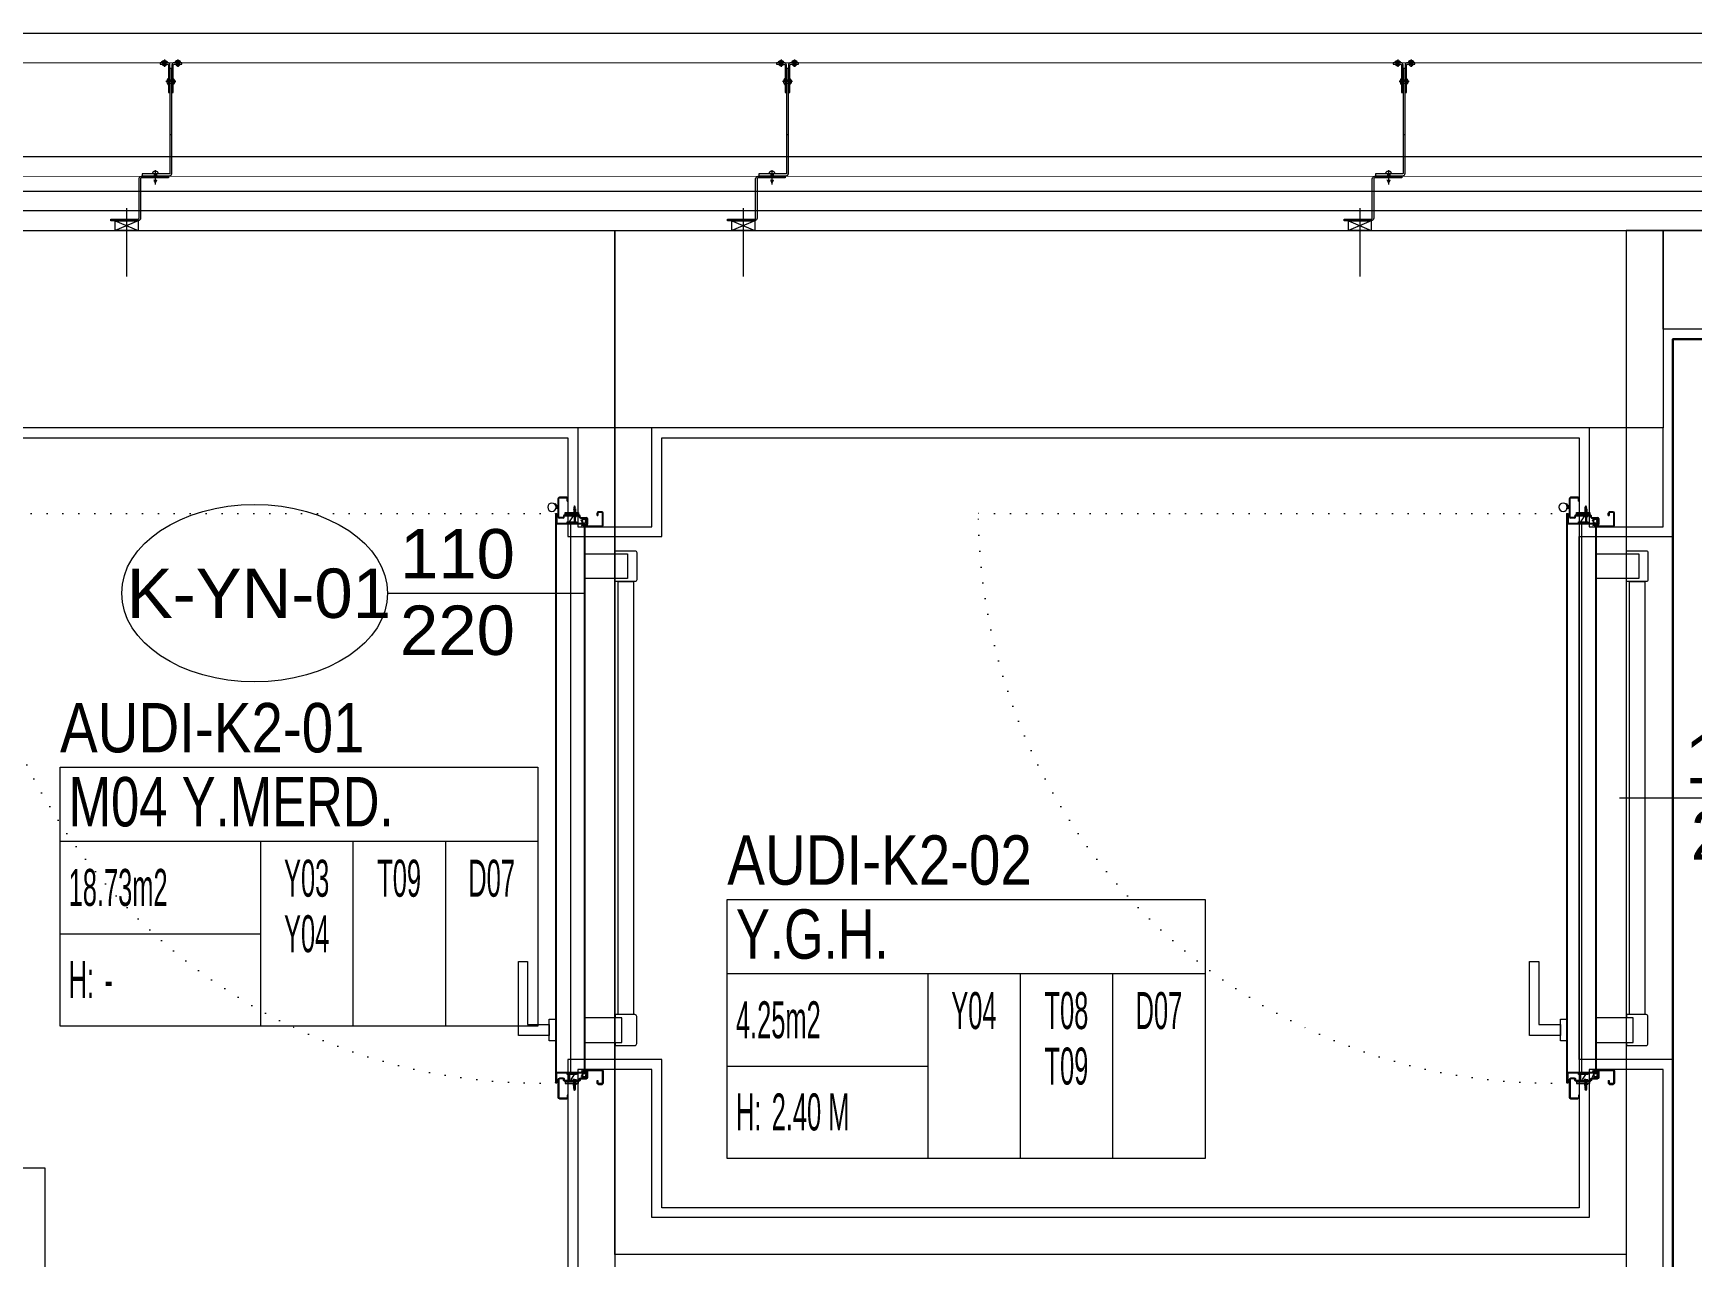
# Model space of a CAD drawing. Extents: x -1299 to 23780, y -3010 to 8106.
# Drawn here: x 13522.1 to 13858.3, y 2617.1 to 2865 of the extents above; entities that cross this region are included whole.
import ezdxf
from ezdxf.enums import TextEntityAlignment as Align

# ---------------------------------------------------------------- set-up
doc = ezdxf.new("R2010")
doc.units = 0
doc.header["$LTSCALE"] = 25
doc.header["$MEASUREMENT"] = 0
doc.linetypes.add('DOT2', pattern=[0.125, 0, -0.125])
doc.layers.get('0').update_dxf_attribs({"color": 9, "lineweight": 9})
for name, color, linetype, lineweight in [('00', 9, 'Continuous', 9), ('01', 9, 'Continuous', 9), ('06C', 9, 'Continuous', 9), ('06D', 9, 'Continuous', 9), ('10', 9, 'Continuous', 9), ('14', 9, 'Continuous', 9), ('20', 9, 'DOT2', 9), ('21', 9, 'Continuous', 9), ('22', 8, 'Continuous', 9), ('33', 9, 'BATTING', 9), ('35', 9, 'Continuous', 9), ('40B', 9, 'Continuous', 9), ('E-MESH TAVAN', 1, 'Continuous', 30)]:
    doc.layers.add(name, color=color, linetype=linetype, lineweight=lineweight)
doc.styles.add('Arial', font='arial.ttf', dxfattribs={"height": 2.5})
doc.styles.add('MuuM_TEXT-STANDART', font='ARIALN.TTF')
doc.linetypes.add('BATTING', pattern='A,0.0001,-0.1,[134,ltypeshp.shx,S=0.1,R=0,X=-0.1,Y=0],-0.2,[134,ltypeshp.shx,S=0.1,R=180,X=0.1,Y=0],-0.1', length=0.4001)

# ---------------------------------------------------------------- blocks, each defined once
blk = doc.blocks.new('0_doorno')
blk.add_lwpolyline([(4.5, 0), (12.5, 0)])
blk.add_ellipse((-0.891, 0), major_axis=(-5.391, 0), ratio=0.666667)
at = {"style": 'Arial'}
blk.add_attdef('YUKSEKLIK', text='', height=2, dxfattribs=at).set_placement((5, 12.3), align=Align.TOP_LEFT)
blk.add_attdef('KAPINO', text='', height=2, dxfattribs=at).set_placement((0, 0), align=Align.MIDDLE)
blk.add_attdef('GENISLIK', text='', height=2, dxfattribs=at).set_placement((5, -3.789), align=Align.BOTTOM_LEFT)
blk = doc.blocks.new('KAPI KODLARI 2. KAT')
at = {"layer": '22'}
ref = blk.add_blockref('0_doorno', (13571.44, 2751.52), dxfattribs=dict(at, xscale=5, yscale=5, zscale=5))
ref.add_attrib('KAPINO', 'K-YN-01', dxfattribs={"layer": '0', "height": 10, "style": 'Arial'}).set_placement((13567.85, 2751.52), align=Align.MIDDLE)
ref.add_attrib('GENISLIK', '110', dxfattribs={"layer": '0', "height": 10, "style": 'Arial'}).set_placement((13596.44, 2751.52), align=Align.BOTTOM_LEFT)
ref.add_attrib('YUKSEKLIK', '220', dxfattribs={"layer": '0', "height": 10, "style": 'Arial'}).set_placement((13596.44, 2749.02), align=Align.TOP_LEFT)
ref = blk.add_blockref('0_doorno', (13906.14, 2710), dxfattribs=dict(at, xscale=-5, yscale=5, zscale=5))
ref.add_attrib('KAPINO', 'K-YN-01', dxfattribs={"layer": '0', "height": 10, "style": 'Arial'}).set_placement((13909.72, 2710), align=Align.MIDDLE)
ref.add_attrib('GENISLIK', '110', dxfattribs={"layer": '0', "height": 10, "style": 'Arial'}).set_placement((13856.97, 2710), align=Align.BOTTOM_LEFT)
ref.add_attrib('YUKSEKLIK', '220', dxfattribs={"layer": '0', "height": 10, "style": 'Arial'}).set_placement((13858.09, 2707.5), align=Align.TOP_LEFT)
blk = doc.blocks.new('0_roomno2-flat-2')
at = {"layer": '21'}
blk.add_lwpolyline([(96.88, -52.5), (0, -52.5), (0, 0), (96.88, 0)], close=True, dxfattribs=at)
for points in [[(0, -15), (96.88, -15)], [(40.62, -15), (40.62, -52.5)], [(59.38, -15), (59.38, -52.5)], [(78.12, -15), (78.12, -52.5)], [(0, -33.75), (40.62, -33.75)]]:
    blk.add_lwpolyline(points, dxfattribs=at)
at = {"layer": '21', "style": 'MuuM_TEXT-STANDART', "width": 0.6}
blk.add_text('H:', height=7.5, dxfattribs=at).set_placement((1.75, -43.04), align=Align.MIDDLE_LEFT)
at = {"layer": '21', "style": 'Arial'}
blk.add_attdef('ODANO', (0, 5.85), '', height=10, dxfattribs=at)
blk.add_attdef('MEKANADI', text='', height=10, dxfattribs=at).set_placement((1.75, -15), align=Align.BOTTOM_LEFT)
at = {"layer": '21', "style": 'MuuM_TEXT-STANDART', "width": 0.6}
for tag, p in [('YER01', (50, -22.5)), ('TAVAN01', (68.75, -22.5)), ('DUVAR01', (87.5, -22.5)), ('YER02', (50, -33.75)), ('TAVAN02', (68.75, -33.75)), ('DUVAR02', (87.5, -33.75)), ('YER03', (50, -45)), ('TAVAN03', (68.75, -45)), ('DUVAR03', (87.5, -45))]:
    blk.add_attdef(tag, text='', height=7.5, dxfattribs=at).set_placement(p, align=Align.MIDDLE_CENTER)
for tag, p in [('M2', (1.75, -24.38)), ('TEMIZTAVANYUKSEKLIGI', (9, -43.04))]:
    blk.add_attdef(tag, text='', height=7.5, dxfattribs=at).set_placement(p, align=Align.MIDDLE_LEFT)
blk = doc.blocks.new('p- alum kaplama profil')
at = {"lineweight": 13}
blk.add_lwpolyline([(7.12, 12.59), (7.12, 26.49)], dxfattribs=at)
at = {"lineweight": 5}
blk.add_lwpolyline([(9.44, 15.16), (4.79, 15.16), (4.79, 17.16), (9.44, 17.16)], close=True, dxfattribs=at)
for points in [[(4.79, 15.16), (9.44, 17.16)], [(9.44, 15.16), (4.79, 17.16)]]:
    blk.add_lwpolyline(points, dxfattribs=at)
at = {"lineweight": 18}
blk.add_lwpolyline([(4.09, 6.16), (-1.41, 6.16), (-1.41, 6.46), (4.09, 6.46, 0.414214), (4.29, 6.66), (4.29, 14.66, -0.414214), (4.79, 15.16), (10.29, 15.16), (10.29, 14.86), (4.79, 14.86, 0.414214), (4.59, 14.66), (4.59, 6.66, -0.414214)], format="xyb", close=True, dxfattribs=at)
blk.add_lwpolyline([(-2.06, 5.56), (-2.06, -2.34), (-2.06, -15.69), (-1.66, -15.69), (-1.66, -2.34), (-1.66, 5.56), (-1.66, 5.56), (-1.66, 5.57), (-1.66, 5.57), (-1.66, 5.58), (-1.66, 5.58), (-1.65, 5.59), (-1.65, 5.59), (-1.65, 5.59), (-1.65, 5.6), (-1.65, 5.6), (-1.64, 5.61), (-1.64, 5.61), (-1.64, 5.62), (-1.64, 5.62), (-1.63, 5.62), (-1.63, 5.63), (-1.63, 5.63), (-1.62, 5.63), (-1.62, 5.64), (-1.61, 5.64), (-1.61, 5.64), (-1.61, 5.64), (-1.6, 5.65), (-1.6, 5.65), (-1.59, 5.65), (-1.59, 5.65), (-1.58, 5.65), (-1.58, 5.65), (-1.57, 5.66), (-1.57, 5.66), (-1.56, 5.66), (-1.56, 5.66), (3.94, 5.66), (3.94, 6.06), (-1.56, 6.06), (-1.58, 6.06), (-1.61, 6.05), (-1.63, 6.05), (-1.66, 6.05), (-1.68, 6.04), (-1.7, 6.03), (-1.73, 6.03), (-1.75, 6.02), (-1.77, 6.01), (-1.79, 6), (-1.82, 5.99), (-1.84, 5.97), (-1.86, 5.96), (-1.88, 5.94), (-1.89, 5.93), (-1.91, 5.91), (-1.93, 5.89), (-1.95, 5.87), (-1.96, 5.85), (-1.97, 5.83), (-1.99, 5.81), (-2, 5.79), (-2.01, 5.77), (-2.02, 5.75), (-2.03, 5.72), (-2.04, 5.7), (-2.04, 5.68), (-2.05, 5.65), (-2.05, 5.63), (-2.06, 5.61), (-2.06, 5.58)], close=True)
blk.add_lwpolyline([(-1.66, -2.34), (-2.06, -2.34)])
for points in [[(-2.36, -10.84), (-2.36, -16.39), (-2.36, -16.39, -0.414214), (-2.51, -16.54), (-2.51, -16.54), (-4.06, -16.54), (-4.06, -16.84), (-2.51, -16.84), (-2.51, -16.84, 0.414214), (-2.06, -16.39), (-2.06, -10.84)], [(-1.36, -10.84), (-1.66, -10.84), (-1.66, -16.39, 0.414214), (-1.21, -16.84), (-1.21, -16.84), (0.34, -16.84), (0.34, -16.54), (-1.21, -16.54), (-1.21, -16.54, -0.414214), (-1.36, -16.39), (-1.36, -16.39)]]:
    blk.add_lwpolyline(points, format="xyb", close=True)
for points in [[(1.61, 6.87, -10), (0.98, 6.96, -10)], [(1.56, 7.05, -10), (1.02, 7.13, -10)], [(1.05, 6.91, -10), (1.29, 7.56, -10)], [(1.29, 4.93, -10), (1.29, 7.8, -10)], [(1.53, 6.82, -10), (1.29, 7.56, -10)], [(0.67, 5.66, -10), (1.91, 5.66, -10)], [(0.67, 5.66, -10), (0.67, 5.64, -10), (0.67, 5.62, -10), (0.67, 5.6, -10), (0.68, 5.58, -10), (0.68, 5.56, -10), (0.69, 5.54, -10), (0.69, 5.52, -10), (0.7, 5.5, -10), (0.7, 5.48, -10), (0.71, 5.46, -10), (0.72, 5.45, -10), (0.73, 5.43, -10), (0.74, 5.41, -10), (0.75, 5.4, -10), (0.76, 5.38, -10), (0.77, 5.36, -10), (0.79, 5.35, -10), (0.8, 5.33, -10), (0.81, 5.32, -10), (0.83, 5.31, -10), (0.84, 5.29, -10), (0.86, 5.28, -10), (0.87, 5.27, -10), (0.89, 5.26, -10), (0.91, 5.25, -10), (0.92, 5.24, -10), (0.94, 5.23, -10), (0.96, 5.22, -10), (0.98, 5.21, -10), (1, 5.21, -10), (1.02, 5.2, -10), (1.03, 5.2, -10)], [(0.96, 5.66, -10), (0.97, 5.66, -10), (0.97, 5.66, -10), (0.97, 5.66, -10), (0.98, 5.66, -10), (0.98, 5.66, -10), (0.99, 5.66, -10), (0.99, 5.66, -10), (1, 5.66, -10), (1, 5.67, -10), (1, 5.67, -10), (1.01, 5.67, -10), (1.01, 5.67, -10), (1.01, 5.67, -10), (1.02, 5.68, -10), (1.02, 5.68, -10), (1.02, 5.68, -10), (1.03, 5.69, -10), (1.03, 5.69, -10), (1.03, 5.69, -10), (1.04, 5.7, -10), (1.04, 5.7, -10), (1.04, 5.7, -10), (1.04, 5.71, -10), (1.04, 5.71, -10), (1.05, 5.72, -10), (1.05, 5.72, -10), (1.05, 5.72, -10), (1.05, 5.73, -10), (1.05, 5.73, -10), (1.05, 5.74, -10), (1.05, 5.74, -10), (1.05, 5.75, -10)], [(1.33, 5.85, -10), (0.98, 5.88, -10)], [(1.03, 5.2, -10), (1.04, 5.2, -10), (1.05, 5.19, -10), (1.05, 5.19, -10), (1.06, 5.19, -10), (1.06, 5.19, -10), (1.07, 5.19, -10), (1.07, 5.19, -10), (1.08, 5.19, -10), (1.08, 5.19, -10), (1.09, 5.19, -10), (1.09, 5.18, -10), (1.1, 5.18, -10), (1.1, 5.18, -10), (1.11, 5.18, -10), (1.11, 5.18, -10), (1.12, 5.18, -10), (1.12, 5.18, -10), (1.13, 5.18, -10), (1.13, 5.18, -10), (1.14, 5.18, -10), (1.15, 5.18, -10), (1.15, 5.18, -10), (1.16, 5.17, -10), (1.16, 5.17, -10), (1.17, 5.17, -10), (1.17, 5.17, -10), (1.18, 5.17, -10), (1.18, 5.17, -10), (1.19, 5.17, -10), (1.19, 5.17, -10), (1.2, 5.17, -10), (1.2, 5.17, -10)], [(1.05, 5.83, -10), (1.05, 6.01, -10)], [(1.05, 5.75, -10), (1.05, 5.83, -10)], [(1.2, 5.17, -10), (1.2, 5.2, -10)], [(1.38, 5.2, -10), (1.2, 5.2, -10)], [(1.29, 6.16, -10), (1.29, 6.26, -10)], [(1.38, 5.17, -10), (1.38, 5.2, -10)], [(1.38, 5.17, -10), (1.38, 5.17, -10), (1.39, 5.17, -10), (1.39, 5.17, -10), (1.4, 5.17, -10), (1.41, 5.17, -10), (1.41, 5.17, -10), (1.42, 5.17, -10), (1.42, 5.17, -10), (1.43, 5.17, -10), (1.43, 5.18, -10), (1.44, 5.18, -10), (1.44, 5.18, -10), (1.45, 5.18, -10), (1.45, 5.18, -10), (1.46, 5.18, -10), (1.46, 5.18, -10), (1.47, 5.18, -10), (1.47, 5.18, -10), (1.48, 5.18, -10), (1.48, 5.18, -10), (1.49, 5.18, -10), (1.5, 5.19, -10), (1.5, 5.19, -10), (1.51, 5.19, -10), (1.51, 5.19, -10), (1.52, 5.19, -10), (1.52, 5.19, -10), (1.53, 5.19, -10), (1.53, 5.19, -10), (1.54, 5.19, -10), (1.54, 5.2, -10), (1.55, 5.2, -10)], [(1.53, 5.75, -10), (1.53, 5.92, -10)], [(1.53, 5.75, -10), (1.53, 5.74, -10), (1.53, 5.74, -10), (1.53, 5.73, -10), (1.53, 5.73, -10), (1.53, 5.72, -10), (1.54, 5.72, -10), (1.54, 5.72, -10), (1.54, 5.71, -10), (1.54, 5.71, -10), (1.54, 5.7, -10), (1.54, 5.7, -10), (1.55, 5.7, -10), (1.55, 5.69, -10), (1.55, 5.69, -10), (1.55, 5.69, -10), (1.56, 5.68, -10), (1.56, 5.68, -10), (1.56, 5.68, -10), (1.57, 5.67, -10), (1.57, 5.67, -10), (1.58, 5.67, -10), (1.58, 5.67, -10), (1.58, 5.67, -10), (1.59, 5.66, -10), (1.59, 5.66, -10), (1.6, 5.66, -10), (1.6, 5.66, -10), (1.6, 5.66, -10), (1.61, 5.66, -10), (1.61, 5.66, -10), (1.62, 5.66, -10), (1.62, 5.66, -10)], [(1.55, 5.2, -10), (1.57, 5.2, -10), (1.59, 5.21, -10), (1.6, 5.21, -10), (1.62, 5.22, -10), (1.64, 5.23, -10), (1.66, 5.24, -10), (1.68, 5.25, -10), (1.69, 5.26, -10), (1.71, 5.27, -10), (1.73, 5.28, -10), (1.74, 5.29, -10), (1.76, 5.31, -10), (1.77, 5.32, -10), (1.78, 5.33, -10), (1.8, 5.35, -10), (1.81, 5.36, -10), (1.82, 5.38, -10), (1.83, 5.4, -10), (1.84, 5.41, -10), (1.85, 5.43, -10), (1.86, 5.45, -10), (1.87, 5.46, -10), (1.88, 5.48, -10), (1.89, 5.5, -10), (1.89, 5.52, -10), (1.9, 5.54, -10), (1.9, 5.56, -10), (1.9, 5.58, -10), (1.91, 5.6, -10), (1.91, 5.62, -10), (1.91, 5.64, -10), (1.91, 5.66, -10)], [(-2.86, -13.04, 0), (-0.86, -13.04, 0)], [(-2.36, -12.52, 0), (-2.4, -12.53, 0), (-2.43, -12.56, 0), (-2.47, -12.58, 0), (-2.5, -12.6, 0), (-2.53, -12.63, 0), (-2.56, -12.66, 0), (-2.59, -12.69, 0), (-2.61, -12.73, 0), (-2.63, -12.76, 0), (-2.65, -12.8, 0), (-2.67, -12.84, 0), (-2.68, -12.88, 0), (-2.69, -12.92, 0), (-2.7, -12.96, 0), (-2.71, -13, 0), (-2.71, -13.04, 0), (-2.71, -13.08, 0), (-2.7, -13.13, 0), (-2.69, -13.17, 0), (-2.68, -13.21, 0), (-2.67, -13.25, 0), (-2.65, -13.28, 0), (-2.63, -13.32, 0), (-2.61, -13.36, 0), (-2.59, -13.39, 0), (-2.56, -13.42, 0), (-2.53, -13.45, 0), (-2.5, -13.48, 0), (-2.47, -13.51, 0), (-2.43, -13.53, 0), (-2.4, -13.55, 0), (-2.36, -13.57, 0)], [(-2.36, -13.04, 0), (-2.36, -12.52, 0)], [(-2.36, -13.04, 0), (-2.36, -12.73, 0)], [(-2.36, -12.73, 0), (-2.36, -13.04, 0)], [(-1.36, -12.73, 0), (-2.36, -12.73, 0)], [(-2.36, -13.04, 0), (-2.36, -13.36, 0)], [(-2.36, -13.04, 0), (-2.36, -13.57, 0)], [(-2.36, -13.36, 0), (-2.36, -13.04, 0)], [(-1.36, -13.36, 0), (-2.36, -13.36, 0)], [(-1.36, -13.04, 0), (-1.36, -12.37, 0)], [(-1.36, -13.72, 0), (-1.32, -13.68, 0), (-1.29, -13.65, 0), (-1.26, -13.61, 0), (-1.23, -13.58, 0), (-1.2, -13.54, 0), (-1.18, -13.5, 0), (-1.16, -13.45, 0), (-1.14, -13.41, 0), (-1.12, -13.37, 0), (-1.1, -13.32, 0), (-1.09, -13.28, 0), (-1.08, -13.23, 0), (-1.07, -13.18, 0), (-1.06, -13.14, 0), (-1.06, -13.09, 0), (-1.06, -13.04, 0), (-1.06, -12.99, 0), (-1.06, -12.95, 0), (-1.07, -12.9, 0), (-1.08, -12.85, 0), (-1.09, -12.81, 0), (-1.1, -12.76, 0), (-1.12, -12.72, 0), (-1.14, -12.67, 0), (-1.16, -12.63, 0), (-1.18, -12.59, 0), (-1.2, -12.55, 0), (-1.23, -12.51, 0), (-1.26, -12.47, 0), (-1.29, -12.43, 0), (-1.32, -12.4, 0), (-1.36, -12.37, 0)], [(-1.36, -13.04, 0), (-1.36, -13.72, 0)], [(-2.85, -16.54, 0), (-2.86, -16.51, 0), (-2.87, -16.47, 0), (-2.89, -16.44, 0), (-2.91, -16.41, 0), (-2.93, -16.38, 0), (-2.96, -16.35, 0), (-2.98, -16.33, 0), (-3.01, -16.31, 0), (-3.04, -16.29, 0), (-3.07, -16.27, 0), (-3.11, -16.25, 0), (-3.14, -16.24, 0), (-3.18, -16.23, 0), (-3.21, -16.22, 0), (-3.25, -16.22, 0), (-3.29, -16.22, 0), (-3.32, -16.22, 0), (-3.36, -16.22, 0), (-3.39, -16.23, 0), (-3.43, -16.24, 0), (-3.46, -16.25, 0), (-3.5, -16.27, 0), (-3.53, -16.29, 0), (-3.56, -16.31, 0), (-3.59, -16.33, 0), (-3.61, -16.35, 0), (-3.64, -16.38, 0), (-3.66, -16.41, 0), (-3.68, -16.44, 0), (-3.7, -16.47, 0), (-3.71, -16.51, 0), (-3.73, -16.54, 0)], [(-3.29, -16.54, 0), (-3.73, -16.54, 0)], [(-3.29, -16.54, 0), (-3.55, -16.54, 0)], [(-3.55, -16.54, 0), (-3.29, -16.54, 0)], [(-3.55, -17.04, 0), (-3.55, -16.54, 0)], [(-3.29, -17.54, 0), (-3.29, -16.04, 0)], [(-3.29, -16.54, 0), (-2.85, -16.54, 0)], [(-3.29, -16.54, 0), (-3.03, -16.54, 0)], [(-3.03, -16.54, 0), (-3.29, -16.54, 0)], [(-3.03, -17.04, 0), (-3.03, -16.54, 0)], [(-1, -16.54, 0), (-0.98, -16.51, 0), (-0.97, -16.47, 0), (-0.95, -16.44, 0), (-0.93, -16.41, 0), (-0.91, -16.38, 0), (-0.88, -16.35, 0), (-0.86, -16.33, 0), (-0.83, -16.31, 0), (-0.8, -16.29, 0), (-0.77, -16.27, 0), (-0.73, -16.25, 0), (-0.7, -16.24, 0), (-0.66, -16.23, 0), (-0.63, -16.22, 0), (-0.59, -16.22, 0), (-0.56, -16.22, 0), (-0.52, -16.22, 0), (-0.48, -16.22, 0), (-0.45, -16.23, 0), (-0.41, -16.24, 0), (-0.38, -16.25, 0), (-0.34, -16.27, 0), (-0.31, -16.29, 0), (-0.28, -16.31, 0), (-0.25, -16.33, 0), (-0.23, -16.35, 0), (-0.2, -16.38, 0), (-0.18, -16.41, 0), (-0.16, -16.44, 0), (-0.14, -16.47, 0), (-0.13, -16.51, 0), (-0.12, -16.54, 0)], [(-0.56, -16.54, 0), (-1, -16.54, 0)], [(-0.56, -16.54, 0), (-0.82, -16.54, 0)], [(-0.82, -16.54, 0), (-0.56, -16.54, 0)], [(-0.82, -17.04, 0), (-0.82, -16.54, 0)], [(-0.56, -17.54, 0), (-0.56, -16.04, 0)], [(-0.56, -16.54, 0), (-0.3, -16.54, 0)], [(-0.56, -16.54, 0), (-0.12, -16.54, 0)], [(-0.3, -16.54, 0), (-0.56, -16.54, 0)], [(-0.3, -17.04, 0), (-0.3, -16.54, 0)], [(-3.84, -17.04, 0), (-3.81, -17.07, 0), (-3.78, -17.1, 0), (-3.75, -17.12, 0), (-3.72, -17.15, 0), (-3.69, -17.17, 0), (-3.66, -17.19, 0), (-3.62, -17.21, 0), (-3.59, -17.23, 0), (-3.55, -17.24, 0), (-3.52, -17.26, 0), (-3.48, -17.27, 0), (-3.44, -17.28, 0), (-3.4, -17.28, 0), (-3.36, -17.29, 0), (-3.32, -17.29, 0), (-3.29, -17.29, 0), (-3.25, -17.29, 0), (-3.21, -17.29, 0), (-3.17, -17.28, 0), (-3.13, -17.28, 0), (-3.09, -17.27, 0), (-3.06, -17.26, 0), (-3.02, -17.24, 0), (-2.98, -17.23, 0), (-2.95, -17.21, 0), (-2.91, -17.19, 0), (-2.88, -17.17, 0), (-2.85, -17.15, 0), (-2.82, -17.12, 0), (-2.79, -17.1, 0), (-2.76, -17.07, 0), (-2.73, -17.04, 0)], [(-3.29, -17.04, 0), (-3.84, -17.04, 0)], [(-3.29, -17.04, 0), (-2.73, -17.04, 0)], [(-0.56, -17.04, 0), (-1.11, -17.04, 0)], [(0, -17.04, 0), (-0.03, -17.07, 0), (-0.06, -17.1, 0), (-0.09, -17.12, 0), (-0.12, -17.15, 0), (-0.15, -17.17, 0), (-0.18, -17.19, 0), (-0.22, -17.21, 0), (-0.25, -17.23, 0), (-0.29, -17.24, 0), (-0.33, -17.26, 0), (-0.36, -17.27, 0), (-0.4, -17.28, 0), (-0.44, -17.28, 0), (-0.48, -17.29, 0), (-0.52, -17.29, 0), (-0.56, -17.29, 0), (-0.59, -17.29, 0), (-0.63, -17.29, 0), (-0.67, -17.28, 0), (-0.71, -17.28, 0), (-0.75, -17.27, 0), (-0.79, -17.26, 0), (-0.82, -17.24, 0), (-0.86, -17.23, 0), (-0.89, -17.21, 0), (-0.93, -17.19, 0), (-0.96, -17.17, 0), (-0.99, -17.15, 0), (-1.02, -17.12, 0), (-1.05, -17.1, 0), (-1.08, -17.07, 0), (-1.11, -17.04, 0)], [(-0.56, -17.04, 0), (0, -17.04, 0)]]:
    blk.add_polyline3d(points)
blk = doc.blocks.new('*U11')
at = {"ltscale": 15}
for p, q in [((-24.9, 0.9), (-25.7, 0)), ((-24.9, -0.9), (-25.7, 0)), ((-22.9, 1.5), (-24.9, 0.9)), ((-22.9, 1.5), (-22.9, -1.5)), ((-21.2, -2.7), (-18.1, 2.8)), ((-21, -2.7), (-17.9, 2.7)), ((-19.7, -2.7), (-16.6, 2.8)), ((-19.5, -2.7), (-16.4, 2.7)), ((-18.5, 1.5), (-18.3, 2)), ((-18.2, -2.7), (-15.1, 2.8)), ((-18, -2.7), (-14.9, 2.7)), ((-17, 1.5), (-16.8, 2)), ((-16.7, -2.7), (-13.6, 2.8)), ((-16.5, -2.7), (-13.4, 2.7)), ((-15.5, 1.5), (-15.3, 2)), ((-15.2, -2.7), (-12.1, 2.8)), ((-15, -2.7), (-11.9, 2.7)), ((-14, 1.5), (-13.8, 2)), ((-13.7, -2.7), (-10.6, 2.8)), ((-13.5, -2.7), (-10.4, 2.7)), ((-12.5, 1.5), (-12.3, 2)), ((-12.2, -2.7), (-9.1, 2.8)), ((-12, -2.7), (-8.9, 2.7)), ((-11, 1.5), (-10.8, 2)), ((-10.7, -2.7), (-7.6, 2.8)), ((-10.5, -2.7), (-7.4, 2.7)), ((-9.5, 1.5), (-9.3, 2)), ((-9.2, -2.7), (-6.1, 2.8)), ((-9, -2.7), (-5.9, 2.7)), ((-8, 1.5), (-7.8, 2)), ((-7.7, -2.7), (-4.6, 2.8)), ((-7.5, -2.7), (-4.4, 2.7)), ((-6.5, 1.5), (-6.3, 2)), ((-6.2, -2.7), (-3.1, 2.8)), ((-6, -2.7), (-2.9, 2.7)), ((-5, 1.5), (-4.8, 2)), ((-4.7, -2.7), (-1.6, 2.8)), ((-4.5, -2.7), (-1.4, 2.7)), ((-3.5, 1.5), (-3.3, 2)), ((-2, 1.5), (-1.8, 2)), ((-0.5, 4.2), (-1.5, 1.5)), ((0, 0.5), (-0.6, 0.5)), ((-24.9, -0.9), (-22.9, -1.5)), ((-8.6, -1.5), (-22.9, -1.5)), ((-21.2, -2.7), (-20.9, -1.5)), ((-20.3, -1.5), (-19.1, -1.5)), ((-19.7, -2.7), (-19.4, -1.5)), ((-18.8, -1.5), (-17.6, -1.5)), ((-18.2, -2.7), (-17.9, -1.5)), ((-17.3, -1.5), (-16.1, -1.5)), ((-16.7, -2.7), (-16.4, -1.5)), ((-15.8, -1.5), (-14.6, -1.5)), ((-15.2, -2.7), (-14.9, -1.5)), ((-14.3, -1.5), (-13.1, -1.5)), ((-13.7, -2.7), (-13.4, -1.5)), ((-12.8, -1.5), (-11.6, -1.5)), ((-12.2, -2.7), (-11.9, -1.5)), ((-11.3, -1.5), (-10.1, -1.5)), ((-10.7, -2.7), (-10.4, -1.5)), ((-9.8, -1.5), (-8.6, -1.5)), ((-9.2, -2.7), (-8.9, -1.5)), ((-8.3, -1.5), (-7.1, -1.5)), ((-7.7, -2.7), (-7.4, -1.5)), ((-6.8, -1.5), (-5.6, -1.5)), ((-6.2, -2.7), (-5.9, -1.5)), ((-5.3, -1.5), (-4.1, -1.5)), ((-4.7, -2.7), (-4.4, -1.5)), ((-3.8, -1.5), (-2.1, -1.5)), ((-0.5, -4.2), (-1.5, -1.5)), ((0, -0.5), (-0.6, -0.5))]:
    blk.add_line(p, q, dxfattribs=at)
for p, q in [((-6.9, 1.5), (-22.9, 1.5)), ((-17.4, 1.5), (-18.6, 1.5)), ((-15.9, 1.5), (-17.1, 1.5)), ((-14.4, 1.5), (-15.6, 1.5)), ((-12.9, 1.5), (-14.1, 1.5)), ((-11.4, 1.5), (-12.6, 1.5)), ((-9.9, 1.5), (-11.1, 1.5)), ((-8.4, 1.5), (-9.6, 1.5)), ((-6.9, 1.5), (-8.1, 1.5)), ((-5.4, 1.5), (-6.6, 1.5)), ((-3.9, 1.5), (-5.1, 1.5)), ((-2.4, 1.5), (-3.6, 1.5)), ((-1.5, 1.5), (-2.1, 1.5)), ((0, 0.5), (0, 4.1)), ((-1.5, -1.5), (-2.1, -1.5)), ((0, -0.5), (0, -4.1))]:
    blk.add_line(p, q)
for centre, radius, start, end in [((-26, 3.9), 3.92, 274.361, 322.1025), ((-26, -3.9), 3.92, 37.8975, 85.639), ((-18, 2.8), 0.0971, 330.3204, 150.3204), ((-16.5, 2.8), 0.0971, 330.3204, 150.3204), ((-15, 2.8), 0.0971, 330.3204, 150.3204), ((-13.5, 2.8), 0.0971, 330.3204, 150.3204), ((-12, 2.8), 0.0971, 330.3204, 150.3204), ((-10.5, 2.8), 0.0971, 330.3204, 150.3204), ((-9, 2.8), 0.0971, 330.3204, 150.3204), ((-7.5, 2.8), 0.0971, 330.3204, 150.3204), ((-6, 2.8), 0.0971, 330.3204, 150.3204), ((-4.5, 2.8), 0.0971, 330.3204, 150.3204), ((-3, 2.8), 0.0971, 330.3204, 150.3204), ((-1.5, 2.8), 0.0971, 330.3204, 150.3204), ((-0.6, 0), 0.486, 90, 270), ((-0.3, 4.1), 0.25, 0, 150.0864), ((-21.1, -2.7), 0.0971, 150.3204, 330.3204), ((-19.6, -2.7), 0.0971, 150.3204, 330.3204), ((-18.1, -2.7), 0.0971, 150.3204, 330.3204), ((-16.6, -2.7), 0.0971, 150.3204, 330.3204), ((-15.1, -2.7), 0.0971, 150.3204, 330.3204), ((-13.6, -2.7), 0.0971, 150.3204, 330.3204), ((-12.1, -2.7), 0.0971, 150.3204, 330.3204), ((-10.6, -2.7), 0.0971, 150.3204, 330.3204), ((-9.1, -2.7), 0.0971, 150.3204, 330.3204), ((-7.6, -2.7), 0.0971, 150.3204, 330.3204), ((-6.1, -2.7), 0.0971, 150.3204, 330.3204), ((-4.6, -2.7), 0.0971, 150.3204, 330.3204), ((-0.3, -4.1), 0.25, 209.9136, 0)]:
    blk.add_arc(centre, radius, start, end, dxfattribs=at)
blk = doc.blocks.new('conta')
at = {"ltscale": 10}
for p, q in [((-2649.88, 5344.46), (-2649.78, 5344.3)), ((-2649.87, 5345.53), (-2649.81, 5345.61)), ((-2649.78, 5344.3), (-2649.74, 5344.3)), ((-2649.72, 5345.4), (-2649.28, 5345.4)), ((-2649.25, 5345.41), (-2649.09, 5345.51)), ((-2648.97, 5344.05), (-2648.78, 5343.8)), ((-2648.87, 5344.09), (-2648.7, 5343.86)), ((-2648.83, 5344.87), (-2648.56, 5345.24)), ((-2648.77, 5345.12), (-2648.63, 5345.3)), ((-2648.71, 5343.79), (-2648.71, 5343.79)), ((-2648.56, 5345.31), (-2648.56, 5345.31))]:
    blk.add_line(p, q, dxfattribs=at)
for centre, radius, start, end in [((-2649.74, 5345.58), 0.0696, 22.2428, 159.258), ((-2653.03, 5345), 3.19, 350.4674, 8.9372), ((-2649.87, 5344.47), 0.02, 170.4674, 213.7451), ((-2649.83, 5345.5), 0.05, 140.6345, 188.9372), ((-2650.94, 5345.01), 1.24, 340.3382, 16.7772), ((-2649.74, 5344.58), 0.03, 160.3382, 273.2666), ((-2649.72, 5345.37), 0.03, 90, 196.7772), ((-2649.56, 5341.55), 3.01, 80.4362, 93.2666), ((-2649.28, 5345.45), 0.05, 270, 303.0062), ((-2649.22, 5344.14), 0.231, 353.9571, 81.9004), ((-2649.08, 5345.49), 0.03, 4.7972, 123.0062), ((-2649.06, 5344.54), 0.03, 260.4362, 338.7066), ((-2650.22, 5344.99), 1.27, 338.7066, 23.0418), ((-2648.89, 5344.11), 0.1, 173.9571, 217.2653), ((-2649.01, 5345.57), 0.05, 18.7951, 42.1429), ((-2651.17, 5344.83), 2.33, 7.5897, 18.7951), ((-2658.2, 5345.19), 9.36, 353.6857, 357.8537), ((-2648.79, 5344.15), 0.1, 173.6857, 217.2653), ((-2648.81, 5345.15), 0.05, 187.5897, 322.7347), ((-2648.79, 5344.84), 0.05, 142.7347, 180.2669), ((-2648.74, 5343.83), 0.05, 217.2653, 307.2653), ((-2648.74, 5343.83), 0.05, 307.2653, 37.2653), ((-2648.59, 5345.27), 0.05, 52.7347, 142.7347), ((-2648.59, 5345.27), 0.05, 322.7347, 52.7347)]:
    blk.add_arc(centre, radius, start, end, dxfattribs=at)
for points, knots in [([(-2648.98, 5345.6), (-2649, 5345.63), (-2649.09, 5345.71), (-2649.23, 5345.44), (-2649.32, 5345.74), (-2649.39, 5345.46), (-2649.51, 5345.75), (-2649.59, 5345.5), (-2649.65, 5345.57), (-2649.68, 5345.61)], [0.0086373, 0.0086373, 0.0086373, 0.0086373, 0.1097304, 0.3133405, 0.4430081, 0.5658764, 0.7165186, 0.8527974, 0.9648495, 0.9648495, 0.9648495, 0.9648495]), ([(-2649.74, 5344.31), (-2649.74, 5344.34), (-2649.7, 5344.52), (-2649.59, 5344.33), (-2649.34, 5344.36), (-2649.23, 5344.37), (-2649.18, 5344.37)], [0, 0, 0, 0, 0.1008757, 0.3841126, 0.5436166, 0.6906785, 0.6906785, 0.6906785, 0.6906785])]:
    blk.add_open_spline(points, degree=3, knots=knots, dxfattribs=at)
blk = doc.blocks.new('p-yn_sackasa')
at = {"layer": '10', "linetype": 'Continuous'}
for p, q in [((0, 6.16), (0, 6.9)), ((0.01, 6.9), (0.01, 6.15)), ((0.14, 6.9), (0.14, 6.16)), ((0.15, 6.9), (0.15, 6.16)), ((2.69, 7.16), (0.26, 7.16)), ((2.69, 7.15), (0.26, 7.15)), ((2.69, 7.02), (0.26, 7.02)), ((0.26, 7.01), (2.69, 7.01)), ((2.8, 3.29), (2.8, 6.9)), ((2.81, 3.29), (2.81, 6.9)), ((2.94, 3.29), (2.94, 6.9)), ((2.95, 3.29), (2.95, 6.9)), ((0.26, 6.05), (0.76, 6.05)), ((0.75, 6.04), (0.26, 6.04)), ((0.26, 5.91), (0.75, 5.91)), ((0.76, 5.9), (0.26, 5.9)), ((0.75, 5.91), (0.75, 6.04)), ((0.76, 5.9), (0.76, 6.05)), ((1.11, 2.52), (1.11, 3.73)), ((1.12, 2.52), (1.12, 3.73)), ((1.25, 3.73), (1.25, 2.52)), ((1.26, 2.52), (1.26, 3.73)), ((1.37, 3.98), (2.49, 3.98)), ((2.49, 3.97), (1.37, 3.97)), ((1.37, 3.84), (2.49, 3.84)), ((2.49, 3.83), (1.37, 3.83)), ((2.6, 3.69), (2.5, 3.36)), ((2.51, 3.35), (2.61, 3.69)), ((2.73, 3.65), (2.63, 3.32)), ((2.74, 3.64), (2.64, 3.31)), ((-2.19, 0), (-2.19, -0.15)), ((0.67, -0.71), (0.67, 2.27)), ((0.69, -0.71), (0.69, 2.27)), ((0.81, -0.71), (0.81, 2.27)), ((0.83, -0.71), (0.83, 2.27)), ((0.92, 2.33), (0.95, 2.32)), ((0.93, 2.34), (0.95, 2.33)), ((1.01, 2.46), (0.99, 2.47)), ((0.99, 2.46), (1.01, 2.45)), ((-2.95, -0.25), (-2.95, -1.75)), ((-2.94, -1.75), (-2.94, -0.25)), ((-2.81, -0.25), (-2.81, -1.75)), ((-2.8, -0.25), (-2.8, -1.75)), ((-2.19, 0), (-2.7, 0)), ((-2.2, -0.01), (-2.7, -0.01)), ((-2.2, -0.14), (-2.7, -0.14)), ((-2.19, -0.15), (-2.7, -0.15)), ((1.01, -1.85), (-2.7, -1.85)), ((1.01, -1.86), (-2.7, -1.86)), ((-2.7, -1.99), (1.01, -1.99)), ((1.01, -2), (-2.7, -2)), ((-2.2, -0.14), (-2.2, -0.01)), ((0.92, -0.77), (0.95, -0.76)), ((0.93, -0.78), (0.95, -0.77)), ((0.99, -0.89), (1.01, -0.88)), ((1.01, -0.89), (0.99, -0.91)), ((1.11, -0.96), (1.11, -1.75)), ((1.12, -0.96), (1.12, -1.75)), ((1.25, -0.96), (1.25, -1.75)), ((1.26, -0.96), (1.26, -1.75))]:
    blk.add_line(p, q, dxfattribs=at)
for points in [[(0.15, 2.14), (0.67, 2.14), (0.67, -0.54), (0.15, -0.54)], [(0.15, 2.14), (0.41, 2.14), (0.41, -0.54), (0.15, -0.54)]]:
    blk.add_lwpolyline(points, close=True, dxfattribs=at)
for centre, radius, start, end in [((0.26, 6.9), 0.261, 90, 180), ((0.26, 6.9), 0.249, 90, 180), ((0.26, 6.9), 0.122, 90, 180), ((0.26, 6.9), 0.11, 90, 180), ((2.69, 6.9), 0.261, 0, 90), ((2.69, 6.9), 0.249, 0, 90), ((2.69, 6.9), 0.122, 0, 90), ((2.69, 6.9), 0.11, 0, 90), ((0.26, 6.16), 0.261, 180, 270), ((0.26, 6.16), 0.249, 181.345, 271.3502), ((0.26, 6.16), 0.122, 180, 270), ((0.26, 6.16), 0.11, 180, 270), ((1.37, 3.73), 0.253, 90, 180), ((1.37, 3.73), 0.24, 90, 180), ((1.37, 3.73), 0.114, 90, 180), ((1.37, 3.73), 0.101, 90, 180), ((2.49, 3.72), 0.261, 342.8602, 90), ((2.49, 3.72), 0.249, 342.8613, 90), ((2.49, 3.72), 0.122, 342.8607, 90), ((2.49, 3.72), 0.11, 342.8621, 90), ((0.89, 2.27), 0.219, 63.2153, 180), ((0.89, 2.27), 0.206, 63.2169, 180), ((0.89, 2.27), 0.0801, 63.215, 180), ((0.89, 2.27), 0.0674, 63.2144, 180), ((1.04, 2.52), 0.206, 243.2197, 0), ((1.04, 2.52), 0.219, 243.2148, 0), ((1.04, 2.52), 0.0801, 243.2203, 0), ((1.04, 2.52), 0.0674, 243.2129, 0), ((2.72, 3.29), 0.232, 162.8601, 0), ((2.72, 3.29), 0.219, 162.8613, 0), ((2.72, 3.29), 0.0927, 162.8605, 0), ((2.72, 3.29), 0.0801, 162.8624, 0), ((-2.7, -0.25), 0.253, 90, 180), ((-2.7, -1.75), 0.253, 180, 270), ((-2.7, -0.25), 0.24, 90, 180), ((-2.7, -1.75), 0.24, 180, 270), ((-2.7, -0.25), 0.114, 90, 180), ((-2.7, -1.75), 0.114, 180, 270), ((-2.7, -0.25), 0.101, 90, 180), ((-2.7, -1.75), 0.101, 180, 270), ((0.89, -0.71), 0.219, 180, 296.785), ((0.89, -0.71), 0.206, 180, 296.7851), ((0.89, -0.71), 0.0801, 180, 296.785), ((0.89, -0.71), 0.0674, 180, 180.5245), ((0.89, -0.71), 0.0674, 180, 296.7871), ((1.04, -0.96), 0.219, 0, 116.7854), ((1.04, -0.96), 0.206, 0, 116.7836), ((1.04, -0.96), 0.0801, 0, 116.7811), ((1.04, -0.96), 0.0674, 0, 116.7871), ((1.01, -1.75), 0.114, 270, 0), ((1.01, -1.75), 0.24, 270, 0), ((1.01, -1.75), 0.101, 270, 0), ((1.01, -1.75), 0.253, 270, 0)]:
    blk.add_arc(centre, radius, start, end, dxfattribs=at)
at = {"layer": '10', "xscale": 0.0842696629213483, "yscale": 0.0842696629213483, "zscale": 0.0842696629213483}
blk.add_blockref('*U11', (0.95, 1.35), dxfattribs=at)
at = {"layer": '14', "xscale": -0.7887640449438696, "yscale": 0.7887640449438696, "zscale": 0.7887640449438204, "rotation": 90}
blk.add_blockref('conta', (4217.78, -2086.42), dxfattribs=at)
blk = doc.blocks.new('*U425')
at = {"layer": '06D'}
for points in [[(12.5, 9.56), (11.87, 9.56), (11.87, 13.56, -0.414214), (12.25, 13.93), (17.75, 13.93, -0.414214), (18.12, 13.56), (18.12, 9.56), (17.5, 9.56)], [(111.5, 9.56), (112.12, 9.56), (112.12, 13.56, 0.414214), (111.75, 13.93), (106.25, 13.93, 0.414214), (105.87, 13.56), (105.87, 9.56), (106.5, 9.56)]]:
    blk.add_lwpolyline(points, format="xyb", dxfattribs=at)
for points in [[(12.5, 10.94), (17.5, 10.94), (17.5, 3.44), (12.5, 3.44)], [(105.87, 13.31), (18.12, 13.31), (18.12, 10.18), (105.87, 10.18)], [(111.5, 12.06), (106.5, 12.06), (106.5, 3.44), (111.5, 3.44)]]:
    blk.add_lwpolyline(points, close=True, dxfattribs=at)
for points in [[(12.8, -2.56), (12.8, -3.81), (17.2, -3.81), (17.2, -2.56), (12.8, -2.56)], [(13.87, -3.81), (13.87, -10.06), (28.87, -10.06), (28.87, -8.19), (16.12, -8.19), (16.12, -8.19), (16.12, -3.81), (13.87, -3.81)]]:
    blk.add_lwpolyline(points, dxfattribs=at)
at = {"layer": '10', "ltscale": 10}
for p, q in [((117.6, 3.44), (6.4, 3.44)), ((5, 0.68), (6, 1.33)), ((5, 0.68), (6, 1.33)), ((6, 0.28), (5, 0.28)), ((6, 0.28), (5, 0.28)), ((6, 0.08), (5, 0.08)), ((6, 0.08), (5, 0.08)), ((6, 1.76), (6, 1.33)), ((6.3, 1.76), (6, 1.76)), ((6, 1.76), (6, 1.33)), ((6.3, 1.76), (6, 1.76)), ((6, 1.33), (6, -0.17)), ((6, 1.33), (6, -0.17)), ((6.3, -2.19), (6.3, 3.34)), ((6.3, 1.33), (6.3, 1.76)), ((6.3, 1.33), (6.3, 1.76)), ((6.3, -0.17), (6.3, 1.33)), ((6.3, -0.17), (6.3, 1.33)), ((6.45, -2.29), (6.45, 3.24)), ((117.5, 3.29), (6.5, 3.29)), ((117.55, -2.29), (117.55, 3.24)), ((117.7, -2.19), (117.7, 3.34)), ((117.7, 1.76), (117.7, 0.26)), ((118, 1.76), (117.7, 1.76)), ((117.7, 0.26), (117.7, -0.17)), ((118, 0.26), (118, 1.76)), ((118, 1.51), (119, 1.51)), ((118, 1.31), (119, 1.31)), ((119, 0.91), (118, 0.26)), ((118, -0.17), (118, 0.26)), ((4.3, -2.46), (4.3, -2.34)), ((4.4, -2.24), (6.25, -2.24)), ((119.6, -2.56), (4.4, -2.56)), ((4.45, -2.41), (4.45, -2.39)), ((4.45, -2.39), (6.35, -2.39)), ((119.54, -2.41), (4.45, -2.41)), ((6, -0.17), (6.3, -0.17)), ((6, -0.17), (6.3, -0.17)), ((119.54, -2.39), (117.65, -2.39)), ((117.7, -0.17), (118, -0.17)), ((119.6, -2.24), (117.75, -2.24)), ((119.55, -2.41), (119.55, -2.39)), ((119.7, -2.46), (119.7, -2.34)), ((120.84, -2), (120.84, -2.43)), ((120.84, -2), (120.84, -2.43)), ((121.05, -2), (121.05, -2.43)), ((121.05, -2), (121.05, -2.43)), ((121.22, -2.16), (121.05, -2.16)), ((121.22, -2.16), (121.05, -2.16)), ((121.22, -2.16), (121.22, -2.29)), ((121.22, -2.16), (121.22, -2.29)), ((121.6, -2.73), (121.73, -2.62)), ((121.6, -2.73), (121.73, -2.62))]:
    blk.add_line(p, q, dxfattribs=at)
blk.add_circle((120.95, -3.26), 0.843, dxfattribs=at)
blk.add_circle((120.95, -3.26), 0.843, dxfattribs=at)
for centre, radius, start, end in [((6.44, 3.3), 0.141, 104.9271, 165.0729), ((117.6, 3.34), 0.1, 0, 90), ((117.5, 3.24), 0.05, 0, 90), ((4.4, -2.34), 0.1, 90, 180), ((4.4, -2.46), 0.1, 180, 270), ((4.45, -2.39), 0.005, 90, 180), ((4.45, -2.41), 0.005, 180, 270), ((6.25, -2.19), 0.05, 270, 0), ((6.35, -2.29), 0.1, 270, 0), ((117.65, -2.29), 0.1, 180, 270), ((117.75, -2.19), 0.05, 180, 270), ((119.54, -2.39), 0.005, 0, 90), ((119.54, -2.41), 0.005, 270, 360), ((119.6, -2.34), 0.1, 0, 90), ((119.6, -2.46), 0.1, 270, 0), ((120.42, -2.26), 0.302, 285.5524, 60.0315), ((120.42, -2.26), 0.302, 285.5524, 60.0315), ((120.42, -2.26), 0.428, 336.352, 37.621), ((120.42, -2.26), 0.428, 336.352, 37.621), ((120.95, -3.26), 1.01, 39.4092, 74.2861), ((120.95, -3.26), 1.01, 39.4092, 74.2861)]:
    blk.add_arc(centre, radius, start, end, dxfattribs=at)
at = {"layer": '20'}
blk.add_lwpolyline([(119.7, -2.4), (119.7, -121.8, -0.421209), (4.3, -2.4, 1)], format="xyb", dxfattribs=at)
at = {"layer": '33', "ltscale": 0.25}
blk.add_lwpolyline([(117.55, 0.48), (6.45, 0.48)], dxfattribs=at)
blk.add_blockref('p-yn_sackasa', (4, 0))
at = {"xscale": -1}
blk.add_blockref('p-yn_sackasa', (120, 0), dxfattribs=at)
blk = doc.blocks.new('p-2. kat planı')
at = {"layer": '00'}
for points in [[(13852.5, 2825), (13925, 2825), (13925, 2805), (13852.5, 2805)], [(13632.5, 2785), (13632.5, 2765), (13647.5, 2765), (13647.5, 2785)], [(13837.5, 2785), (13837.5, 2765), (13852.5, 2765), (13852.5, 2785)], [(13632.5, 2515), (13647.5, 2515), (13647.5, 2610), (13837.5, 2610), (13837.5, 2580), (13852.5, 2580), (13852.5, 2655), (13837.5, 2655), (13837.5, 2625), (13647.5, 2625), (13647.5, 2655), (13632.5, 2655), (13632.5, 2515)]]:
    blk.add_lwpolyline(points, close=True, dxfattribs=at)
at = {"layer": '01'}
blk.add_lwpolyline([(13112.5, 2515), (13647.5, 2515), (13647.5, 2430), (13852.5, 2430), (13852.5, 2390), (13607.5, 2390), (13607.5, 2475), (13102.5, 2475), (13102.5, 2390), (13052.5, 2390), (13052.5, 2515), (13052.5, 2825), (13852.5, 2825), (13852.5, 2785), (13102.5, 2785), (13102.5, 2515)], close=True, dxfattribs=at)
at = {"layer": '06C'}
blk.add_lwpolyline([(13012.5, 1124.33), (13012.5, 1124.33), (13012.5, 2865), (16712.5, 2865), (16712.49, 2206.39)], dxfattribs=at)
blk.add_lwpolyline([(13012.5, 1124.33), (13012.5, 1124.33), (13012.5, 2865), (16712.5, 2865), (16712.49, 2206.39)], dxfattribs=at)
at = {"layer": '06D'}
for points in [[(13037.5, 1825), (13037.5, 2840), (13925, 2840)], [(13044.5, 1825), (13044.5, 2833), (13925, 2833), (13925, 2825)]]:
    blk.add_lwpolyline(points, dxfattribs=at)
at = {"layer": '10'}
for points, const_width in [([(13018.5, 1124.33), (13018.5, 2859), (16706.5, 2859), (16706.5, 2206.39)], 0.2), ([(13018.5, 1124.33), (13018.5, 2859), (16706.5, 2859), (16706.5, 2206.39)], 0.2), ([(13041.5, 1818.19), (13041.5, 2836), (13931.45, 2836)], 0.1)]:
    blk.add_lwpolyline(points, dxfattribs=dict(at, const_width=const_width))
at = {"layer": '14'}
blk.add_lwpolyline([(13854.5, 2580), (13854.5, 2657), (13835.5, 2657), (13835.5, 2627), (13649.5, 2627), (13649.5, 2657), (13630.5, 2657), (13630.5, 2625), (13630.5, 2517), (13104.5, 2517), (13104.5, 2783), (13630.5, 2783), (13630.5, 2763), (13649.5, 2763), (13649.5, 2783), (13835.5, 2783), (13835.5, 2763), (13854.5, 2763), (13854.5, 2803), (13925, 2803), (13927, 2803), (13927, 2819.3)], dxfattribs=at)
at = {"layer": '33', "ltscale": 0.4}
blk.add_lwpolyline([(13925, 2829), (13048.29, 2829), (13048.46, 1825)], dxfattribs=at)
at = {"layer": '40B'}
blk.add_lwpolyline([(13052.5, 1837.5), (13052.5, 1065.5), (13054.42, 1065.5, -0.152186), (16671.45, 2158.21), (16671.45, 2226.09), (16672.5, 2226.09), (16672.5, 2372.5), (15945, 2372.5), (15945, 2365), (14187.5, 2363), (14187.5, 2825), (13845, 2825), (13845, 1845), (13845, 1837.5)], format="xyb", close=True, dxfattribs=at)
for points in [[(13640, 2495), (13072.5, 2495), (13072.5, 2825), (13640, 2825)], [(13845, 2617.5), (13640, 2617.5), (13640, 2825), (13845, 2825)]]:
    blk.add_lwpolyline(points, close=True, dxfattribs=at)
ref = blk.add_blockref('0_roomno2-flat-2', (13527.53, 2716.27))
ref.add_attrib('ODANO', 'AUDI-K2-01', dxfattribs={"layer": '21', "height": 10, "style": 'MuuM_TEXT-STANDART'}).set_placement((13527.53, 2716.27), align=Align.BOTTOM_LEFT)
ref.add_attrib('MEKANADI', 'M04 Y.MERD.', dxfattribs={"layer": '21', "height": 10, "style": 'MuuM_TEXT-STANDART', "width": 0.9}).set_placement((13529.28, 2701.27), align=Align.BOTTOM_LEFT)
ref.add_attrib('M2', '18.73m2', dxfattribs={"layer": '21', "height": 7.5, "style": 'MuuM_TEXT-STANDART', "width": 0.6}).set_placement((13529.28, 2691.9), align=Align.MIDDLE_LEFT)
ref.add_attrib('TEMIZTAVANYUKSEKLIGI', '-', dxfattribs={"layer": '21', "height": 7.5, "style": 'MuuM_TEXT-STANDART', "width": 0.6}).set_placement((13536.53, 2673.23), align=Align.MIDDLE_LEFT)
ref.add_attrib('YER01', 'Y03', dxfattribs={"layer": '21', "height": 7.5, "style": 'MuuM_TEXT-STANDART', "width": 0.6}).set_placement((13577.53, 2693.77), align=Align.MIDDLE_CENTER)
ref.add_attrib('TAVAN01', 'T09', dxfattribs={"layer": '21', "height": 7.5, "style": 'MuuM_TEXT-STANDART', "width": 0.6}).set_placement((13596.28, 2693.77), align=Align.MIDDLE_CENTER)
ref.add_attrib('DUVAR01', 'D07', dxfattribs={"layer": '21', "height": 7.5, "style": 'MuuM_TEXT-STANDART', "width": 0.6}).set_placement((13615.03, 2693.77), align=Align.MIDDLE_CENTER)
ref.add_attrib('YER02', 'Y04', dxfattribs={"layer": '21', "height": 7.5, "style": 'MuuM_TEXT-STANDART', "width": 0.6}).set_placement((13577.53, 2682.52), align=Align.MIDDLE_CENTER)
ref = blk.add_blockref('0_roomno2-flat-2', (13662.8, 2689.45))
ref.add_attrib('ODANO', 'AUDI-K2-02', dxfattribs={"layer": '21', "height": 10, "style": 'MuuM_TEXT-STANDART'}).set_placement((13662.8, 2689.45), align=Align.BOTTOM_LEFT)
ref.add_attrib('MEKANADI', 'Y.G.H.', dxfattribs={"layer": '21', "height": 10, "style": 'MuuM_TEXT-STANDART', "width": 0.9}).set_placement((13664.55, 2674.45), align=Align.BOTTOM_LEFT)
ref.add_attrib('M2', '4.25m2', dxfattribs={"layer": '21', "height": 7.5, "style": 'MuuM_TEXT-STANDART', "width": 0.6}).set_placement((13664.55, 2665.08), align=Align.MIDDLE_LEFT)
ref.add_attrib('TEMIZTAVANYUKSEKLIGI', '2.40 M', dxfattribs={"layer": '21', "height": 7.5, "style": 'MuuM_TEXT-STANDART', "width": 0.6}).set_placement((13671.8, 2646.41), align=Align.MIDDLE_LEFT)
ref.add_attrib('YER01', 'Y04', dxfattribs={"layer": '21', "height": 7.5, "style": 'MuuM_TEXT-STANDART', "width": 0.6}).set_placement((13712.8, 2666.95), align=Align.MIDDLE_CENTER)
ref.add_attrib('TAVAN01', 'T08', dxfattribs={"layer": '21', "height": 7.5, "style": 'MuuM_TEXT-STANDART', "width": 0.6}).set_placement((13731.55, 2666.95), align=Align.MIDDLE_CENTER)
ref.add_attrib('DUVAR01', 'D07', dxfattribs={"layer": '21', "height": 7.5, "style": 'MuuM_TEXT-STANDART', "width": 0.6}).set_placement((13750.3, 2666.95), align=Align.MIDDLE_CENTER)
ref.add_attrib('TAVAN02', 'T09', dxfattribs={"layer": '21', "height": 7.5, "style": 'MuuM_TEXT-STANDART', "width": 0.6}).set_placement((13731.55, 2655.7), align=Align.MIDDLE_CENTER)
at = {"layer": '10', "rotation": 180}
for p in [(13548.14, 2842.16), (13673.14, 2842.16), (13798.14, 2842.16)]:
    blk.add_blockref('p- alum kaplama profil', p, dxfattribs=at)
at = {"layer": '10', "xscale": -1, "rotation": 270}
for p in [(13630.5, 2648), (13835.5, 2648)]:
    blk.add_blockref('*U425', p, dxfattribs=at)

msp = doc.modelspace()

# ---------------------------------------------------------------- linework, layer by layer
at = {"layer": '35'}
msp.add_lwpolyline([(16650.5, 2363), (16650.5, 2272.98, 0.147272), (13074.5, 1216.59), (13074.5, 1835), (13854.5, 1835), (13854.5, 2483.5), (13840.44, 2489.8), (13837.5, 2489.8), (13837.5, 2570.2), (13840.5, 2570.2), (13854.5, 2576.5), (13854.5, 2580), (13854.5, 2657), (13835.5, 2657), (13835.5, 2763), (13854.5, 2763), (13854.5, 2803), (14182.5, 2803), (14182.5, 2363)], format="xyb", close=True, dxfattribs=at)
msp.add_lwpolyline([(13482, 2783), (13630.5, 2783), (13630.5, 2763), (13649.5, 2763), (13649.5, 2783), (13835.5, 2783), (13835.5, 2768), (13835.5, 2627), (13649.5, 2627), (13649.5, 2657), (13630.5, 2657), (13630.5, 2517), (13524.52, 2517), (13524.52, 2635), (13502.5, 2635), (13502.5, 2665), (13482, 2665)], close=True, dxfattribs=at)
at = {"layer": 'E-MESH TAVAN'}
msp.add_lwpolyline([(14187.5, 2803), (13854.5, 2803), (13854.5, 1835.16), (13076.5, 1835)], dxfattribs=at)

# ---------------------------------------------------------------- block references
msp.add_blockref('p-2. kat planı', (0, 0))
at = {"layer": '22'}
msp.add_blockref('KAPI KODLARI 2. KAT', (0, 0), dxfattribs=at)

doc.saveas('drawing.dxf')
